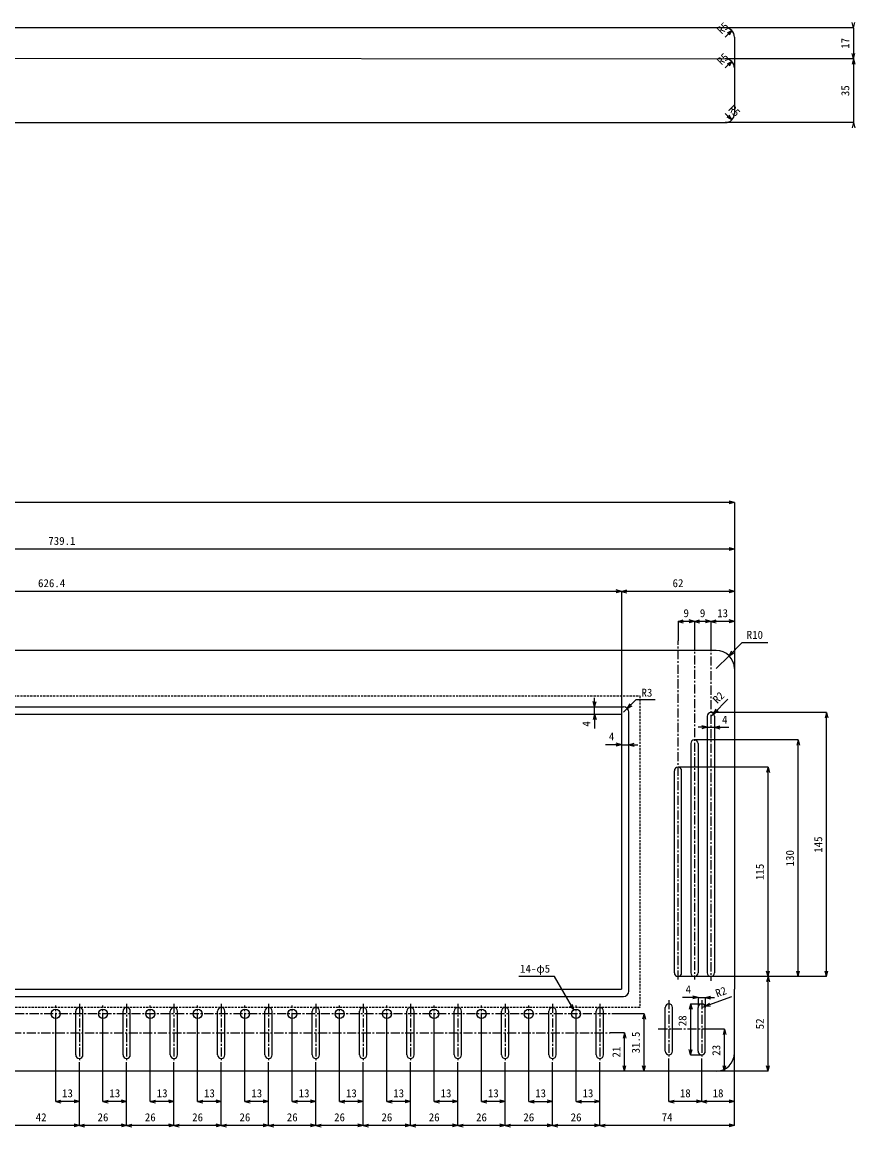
# Model space of a CAD drawing. Units: millimetres on the paper. Extents: x -1340 to 347, y -1042 to 475.
# Drawn here: x -111 to 347, y -132 to 475 of the extents above; entities that cross this region are included whole.
import ezdxf
from ezdxf.enums import TextEntityAlignment as Align

# ---------------------------------------------------------------- set-up
doc = ezdxf.new("R2010")
doc.units = ezdxf.units.MM
doc.linetypes.add('CHAIN1', pattern=[8, 5, -1, 1, -1])
doc.linetypes.add('DASHED1', pattern=[1.8, 1.2, -0.6])
doc.layers.add('0-0_外形図', color=7, linetype='Continuous')
doc.layers.add('0-1_寸法線', color=4, linetype='Continuous')
doc.styles.add('ＭＳ ゴシック', font='')
doc.styles.get('ＭＳ ゴシック').set_extended_font_data('MS Gothic')

msp = doc.modelspace()

# ---------------------------------------------------------------- linework, layer by layer
at = {"layer": '0-0_外形図'}
for p, q in [((275.406, 471.664), (-455.994, 471.664)), ((280.406, 466.664), (280.406, 449.664)), ((-465.826, 455.28), (275.406, 454.664)), ((280.406, 449.664), (280.406, 424.664)), ((-757.994, 419.664), (275.406, 419.664)), ((270.406, 129.664), (-407.994, 129.664)), ((280.406, 119.664), (280.406, -56.536)), ((-408.994, 98.664), (219.406, 98.664)), ((222.406, -57.536), (222.406, 95.664)), ((265.406, 93.464), (265.406, -47.536)), ((269.406, 93.464), (269.406, -47.536)), ((256.406, 78.464), (256.406, -47.536)), ((260.406, 78.464), (260.406, -47.536)), ((247.406, -47.536), (247.406, 63.464)), ((251.406, -47.536), (251.406, 63.464)), ((-408.994, -60.536), (219.406, -60.536)), ((-407.994, -56.536), (218.406, -56.536)), ((280.406, -91.536), (280.406, -56.536)), ((242.406, -90.536), (242.406, -66.536)), ((246.406, -90.536), (246.406, -66.536)), ((260.406, -90.536), (260.406, -66.536)), ((264.406, -90.536), (264.406, -66.536)), ((-81.594, -92.536), (-81.594, -68.536)), ((-77.594, -92.536), (-77.594, -68.536)), ((-55.594, -92.536), (-55.594, -68.536)), ((-51.594, -92.536), (-51.594, -68.536)), ((-29.594, -92.536), (-29.594, -68.536)), ((-25.594, -92.536), (-25.594, -68.536)), ((-3.594, -92.536), (-3.594, -68.536)), ((0.406, -92.536), (0.406, -68.536)), ((22.406, -92.536), (22.406, -68.536)), ((26.406, -92.536), (26.406, -68.536)), ((48.406, -92.536), (48.406, -68.536)), ((52.406, -92.536), (52.406, -68.536)), ((74.406, -92.536), (74.406, -68.536)), ((78.406, -92.536), (78.406, -68.536)), ((100.406, -92.536), (100.406, -68.536)), ((104.406, -92.536), (104.406, -68.536)), ((126.406, -92.536), (126.406, -68.536)), ((130.406, -92.536), (130.406, -68.536)), ((152.406, -92.536), (152.406, -68.536)), ((156.406, -92.536), (156.406, -68.536)), ((178.406, -92.536), (178.406, -68.536)), ((182.406, -92.536), (182.406, -68.536)), ((204.406, -92.536), (204.406, -68.536)), ((208.406, -92.536), (208.406, -68.536)), ((270.406, -101.536), (-767.994, -101.536))]:
    msp.add_line(p, q, dxfattribs=at)
at = {"layer": '0-0_外形図', "color": 4}
for p, q in [((-99.294, -56.536), (206.406, -56.536)), ((193.197, -56.536), (218.406, -56.536))]:
    msp.add_line(p, q, dxfattribs=at)
at = {"layer": '0-0_外形図', "color": 5, "linetype": 'DASHED1'}
msp.add_line((228.406, -66.536), (-417.994, -66.536), dxfattribs=at)
msp.add_lwpolyline([(-417.994, -66.536), (-417.994, 104.664), (228.406, 104.664), (228.406, -66.536)], dxfattribs=at)
at = {"layer": '0-0_外形図'}
msp.add_lwpolyline([(-407.994, 94.664), (218.406, 94.664), (218.406, -56.536)], dxfattribs=at)
for centre in [(-92.594, -70.036), (-66.594, -70.036), (-40.594, -70.036), (-14.594, -70.036), (11.406, -70.036), (37.406, -70.036), (63.406, -70.036), (89.406, -70.036), (115.406, -70.036), (141.406, -70.036), (167.406, -70.036), (193.406, -70.036)]:
    msp.add_circle(centre, 2.5, dxfattribs=at)
for centre, radius, start, end in [((275.406, 466.664), 5, 0, 90), ((275.406, 449.664), 5, 0, 90), ((275.406, 424.664), 5, 270, 0), ((270.406, 119.664), 10, 0, 90), ((219.406, 95.664), 3, 0, 90), ((267.406, 93.464), 2, 0, 180), ((258.406, 78.464), 2, 0, 180), ((249.406, 63.464), 2, 0, 180), ((249.406, -47.536), 2, 180, 0), ((258.406, -47.536), 2, 180, 0), ((267.406, -47.536), 2, 180, 0), ((219.406, -57.536), 3, 270, 0), ((-79.594, -68.536), 2, 0, 180), ((-53.594, -68.536), 2, 0, 180), ((-27.594, -68.536), 2, 0, 180), ((-1.594, -68.536), 2, 0, 180), ((24.406, -68.536), 2, 0, 180), ((50.406, -68.536), 2, 0, 180), ((76.406, -68.536), 2, 0, 180), ((102.406, -68.536), 2, 0, 180), ((128.406, -68.536), 2, 0, 180), ((154.406, -68.536), 2, 0, 180), ((180.406, -68.536), 2, 0, 180), ((206.406, -68.536), 2, 0, 180), ((244.406, -66.536), 2, 0, 180), ((262.406, -66.536), 2, 0, 180), ((244.406, -90.536), 2, 180, 0), ((262.406, -90.536), 2, 180, 0), ((-79.594, -92.536), 2, 180, 0), ((-53.594, -92.536), 2, 180, 0), ((-27.594, -92.536), 2, 180, 0), ((-1.594, -92.536), 2, 180, 0), ((24.406, -92.536), 2, 180, 0), ((50.406, -92.536), 2, 180, 0), ((76.406, -92.536), 2, 180, 0), ((102.406, -92.536), 2, 180, 0), ((128.406, -92.536), 2, 180, 0), ((154.406, -92.536), 2, 180, 0), ((180.406, -92.536), 2, 180, 0), ((206.406, -92.536), 2, 180, 0), ((270.406, -91.536), 10, 270, 0)]:
    msp.add_arc(centre, radius, start, end, dxfattribs=at)
at = {"layer": '0-1_寸法線'}
for p, q in [((345.843, 471.664), (345.066, 474.561)), ((345.843, 471.664), (346.619, 474.561)), ((345.843, 471.664), (275.406, 471.664)), ((278.941, 470.199), (276.343, 468.699)), ((345.843, 471.664), (345.843, 454.664)), ((345.843, 454.664), (345.066, 457.561)), ((345.843, 454.664), (346.619, 457.561)), ((345.843, 454.664), (275.406, 454.664)), ((278.941, 453.199), (276.343, 451.699)), ((345.843, 454.664), (345.066, 451.766)), ((345.843, 454.664), (346.619, 451.766)), ((345.843, 454.664), (345.843, 419.664)), ((345.843, 419.664), (275.406, 419.664)), ((278.941, 421.128), (277.441, 423.726)), ((345.843, 419.664), (345.066, 416.766)), ((345.843, 419.664), (346.619, 416.766)), ((280.406, 210.896), (-777.994, 210.896)), ((280.406, 210.896), (277.508, 211.672)), ((280.406, 210.896), (277.508, 210.119)), ((280.406, 210.896), (280.406, 119.664)), ((280.406, 185.305), (-458.738, 185.305)), ((280.406, 185.305), (277.508, 186.081)), ((280.406, 185.305), (277.508, 184.529)), ((218.406, 162.079), (-407.994, 162.079)), ((218.406, 162.079), (215.508, 162.855)), ((218.406, 162.079), (215.508, 161.302)), ((218.406, 162.079), (221.303, 162.855)), ((280.406, 162.079), (218.406, 162.079)), ((218.406, 162.079), (221.303, 161.302)), ((218.406, 162.079), (218.406, 94.664)), ((280.406, 162.079), (277.508, 162.855)), ((280.406, 162.079), (277.508, 161.302)), ((249.406, 145.592), (252.303, 146.368)), ((258.406, 145.592), (255.508, 146.368)), ((258.406, 145.592), (261.303, 146.368)), ((267.406, 145.592), (270.303, 146.368)), ((280.406, 145.592), (277.508, 146.368)), ((258.406, 145.592), (249.406, 145.592)), ((249.406, 145.592), (249.406, 134.943)), ((249.406, 145.592), (252.303, 144.815)), ((258.406, 145.592), (255.508, 144.815)), ((267.406, 145.592), (258.406, 145.592)), ((258.406, 145.592), (258.406, 134.943)), ((258.406, 145.592), (261.303, 144.815)), ((267.406, 145.592), (264.508, 144.815)), ((267.406, 145.592), (267.406, 134.321)), ((267.406, 145.592), (270.303, 144.815)), ((280.406, 145.592), (277.508, 144.815)), ((280.406, 145.592), (280.406, 119.664)), ((277.477, 126.735), (284.506, 133.764)), ((298.781, 133.764), (284.506, 133.764)), ((277.477, 126.735), (280.075, 128.235)), ((203.575, 98.664), (203.575, 103.664)), ((203.575, 98.664), (202.799, 101.561)), ((203.575, 98.664), (204.352, 101.561)), ((203.575, 94.664), (203.575, 98.664)), ((221.527, 97.785), (226.156, 102.414)), ((221.527, 97.785), (224.125, 99.285)), ((236.869, 102.414), (226.156, 102.414)), ((268.82, 94.878), (276.815, 102.873)), ((203.575, 94.664), (202.799, 91.766)), ((203.575, 94.664), (204.352, 91.766)), ((203.575, 94.664), (203.575, 86.718)), ((330.96, 95.464), (267.406, 95.464)), ((268.82, 94.878), (271.418, 96.378)), ((330.96, 95.464), (330.183, 92.566)), ((330.96, 95.464), (331.736, 92.566)), ((330.96, -49.536), (330.96, 95.464)), ((265.406, 87.422), (260.406, 87.422)), ((265.406, 87.422), (262.508, 88.199)), ((265.406, 87.422), (262.508, 86.646)), ((265.406, 87.422), (269.406, 87.422)), ((269.406, 87.422), (272.303, 88.199)), ((269.406, 87.422), (272.303, 86.646)), ((269.406, 87.422), (277.271, 87.422)), ((315.45, 80.464), (258.406, 80.464)), ((315.45, 80.464), (314.674, 77.566)), ((315.45, -49.536), (315.45, 80.464)), ((315.45, 80.464), (316.227, 77.566)), ((218.406, 77.846), (209.637, 77.846)), ((218.406, 77.846), (215.508, 78.622)), ((218.406, 77.846), (215.508, 77.069)), ((218.406, 77.846), (222.406, 77.846)), ((222.406, 77.846), (225.303, 78.622)), ((222.406, 77.846), (227.406, 77.846)), ((222.406, 77.846), (225.303, 77.069)), ((298.884, 65.464), (249.406, 65.464)), ((298.884, 65.464), (298.107, 62.566)), ((298.884, -49.536), (298.884, 65.464)), ((298.884, 65.464), (299.66, 62.566)), ((298.884, -49.536), (298.107, -46.639)), ((298.884, -49.536), (299.66, -46.639)), ((315.45, -49.536), (314.674, -46.639)), ((315.45, -49.536), (316.227, -46.639)), ((330.96, -49.536), (330.183, -46.639)), ((330.96, -49.536), (331.736, -46.639)), ((181.557, -49.515), (161.839, -49.515)), ((192.156, -67.871), (181.557, -49.515)), ((330.96, -49.536), (249.406, -49.536)), ((298.884, -49.536), (298.107, -52.434)), ((298.884, -49.536), (299.66, -52.434)), ((298.884, -101.536), (298.884, -49.536)), ((260.406, -61.098), (257.508, -60.322)), ((264.285, -65.852), (278.941, -60.518)), ((264.406, -61.098), (267.303, -60.322)), ((192.156, -67.871), (190.034, -65.75)), ((192.156, -67.871), (191.379, -64.974)), ((260.406, -61.098), (251.911, -61.098)), ((256.344, -64.536), (255.568, -67.434)), ((256.344, -64.536), (256.344, -92.536)), ((256.344, -64.536), (257.12, -67.434)), ((256.344, -64.536), (262.406, -64.536)), ((260.406, -61.098), (257.508, -61.875)), ((260.406, -61.098), (264.406, -61.098)), ((260.406, -61.098), (260.406, -66.536)), ((264.285, -65.852), (267.274, -65.591)), ((264.406, -61.098), (269.406, -61.098)), ((264.406, -61.098), (267.303, -61.875)), ((264.406, -61.098), (264.406, -66.536)), ((230.736, -70.036), (218.08, -70.036)), ((230.736, -70.036), (229.96, -72.934)), ((230.736, -101.536), (230.736, -70.036)), ((230.736, -70.036), (231.513, -72.934)), ((-92.594, -118.18), (-92.594, -74.536)), ((-66.594, -118.18), (-66.594, -74.536)), ((-40.594, -118.18), (-40.594, -74.536)), ((-14.594, -118.18), (-14.594, -74.536)), ((11.406, -118.18), (11.406, -74.536)), ((37.406, -118.18), (37.406, -74.536)), ((63.406, -118.18), (63.406, -74.536)), ((89.406, -118.18), (89.406, -74.536)), ((115.406, -118.18), (115.406, -74.536)), ((141.406, -118.18), (141.406, -74.536)), ((167.406, -118.18), (167.406, -74.536)), ((193.406, -118.18), (193.406, -74.536)), ((274.934, -78.536), (267.571, -78.536)), ((274.934, -78.536), (274.158, -81.434)), ((274.934, -101.536), (274.934, -78.536)), ((274.934, -78.536), (275.711, -81.434)), ((220.043, -80.536), (212.099, -80.536)), ((220.043, -80.536), (219.267, -83.434)), ((220.043, -101.536), (220.043, -80.536)), ((220.043, -80.536), (220.819, -83.434)), ((256.344, -92.536), (255.568, -89.639)), ((256.344, -92.536), (257.12, -89.639)), ((-79.594, -131.376), (-79.594, -96.536)), ((-53.594, -131.376), (-53.594, -96.536)), ((-27.594, -131.376), (-27.594, -96.536)), ((-1.594, -131.376), (-1.594, -96.536)), ((24.406, -131.376), (24.406, -96.536)), ((50.406, -131.376), (50.406, -96.536)), ((76.406, -131.376), (76.406, -96.536)), ((102.406, -131.376), (102.406, -96.536)), ((128.406, -131.376), (128.406, -96.536)), ((154.406, -131.376), (154.406, -96.536)), ((180.406, -131.376), (180.406, -96.536)), ((206.406, -131.376), (206.406, -96.536)), ((244.406, -118.18), (244.406, -94.536)), ((256.344, -92.536), (262.406, -92.536)), ((262.406, -118.18), (262.406, -94.536)), ((280.406, -118.18), (280.406, -92.536)), ((280.406, -131.376), (280.406, -92.536)), ((220.043, -101.536), (219.267, -98.639)), ((220.043, -101.536), (220.819, -98.639)), ((230.736, -101.536), (229.96, -98.639)), ((230.736, -101.536), (231.513, -98.639)), ((274.934, -101.536), (270.406, -101.536)), ((298.884, -101.536), (270.406, -101.536)), ((274.934, -101.536), (274.158, -98.639)), ((274.934, -101.536), (275.711, -98.639)), ((298.884, -101.536), (298.107, -98.639)), ((298.884, -101.536), (299.66, -98.639)), ((-92.594, -118.18), (-89.697, -117.404)), ((-79.594, -118.18), (-92.594, -118.18)), ((-92.594, -118.18), (-89.697, -118.957)), ((-79.594, -118.18), (-82.492, -117.404)), ((-79.594, -118.18), (-82.492, -118.957)), ((-66.594, -118.18), (-63.697, -117.404)), ((-53.594, -118.18), (-66.594, -118.18)), ((-66.594, -118.18), (-63.697, -118.957)), ((-53.594, -118.18), (-56.492, -117.404)), ((-53.594, -118.18), (-56.492, -118.957)), ((-40.594, -118.18), (-37.697, -117.404)), ((-27.594, -118.18), (-40.594, -118.18)), ((-40.594, -118.18), (-37.697, -118.957)), ((-27.594, -118.18), (-30.492, -117.404)), ((-27.594, -118.18), (-30.492, -118.957)), ((-14.594, -118.18), (-11.697, -117.404)), ((-1.594, -118.18), (-14.594, -118.18)), ((-14.594, -118.18), (-11.697, -118.957)), ((-1.594, -118.18), (-4.492, -117.404)), ((-1.594, -118.18), (-4.492, -118.957)), ((11.406, -118.18), (14.303, -117.404)), ((24.406, -118.18), (11.406, -118.18)), ((11.406, -118.18), (14.303, -118.957)), ((24.406, -118.18), (21.508, -117.404)), ((24.406, -118.18), (21.508, -118.957)), ((37.406, -118.18), (40.303, -117.404)), ((50.406, -118.18), (37.406, -118.18)), ((37.406, -118.18), (40.303, -118.957)), ((50.406, -118.18), (47.508, -117.404)), ((50.406, -118.18), (47.508, -118.957)), ((63.406, -118.18), (66.303, -117.404)), ((76.406, -118.18), (63.406, -118.18)), ((63.406, -118.18), (66.303, -118.957)), ((76.406, -118.18), (73.508, -117.404)), ((76.406, -118.18), (73.508, -118.957)), ((89.406, -118.18), (92.303, -117.404)), ((102.406, -118.18), (89.406, -118.18)), ((89.406, -118.18), (92.303, -118.957)), ((102.406, -118.18), (99.508, -117.404)), ((102.406, -118.18), (99.508, -118.957)), ((115.406, -118.18), (118.303, -117.404)), ((128.406, -118.18), (115.406, -118.18)), ((115.406, -118.18), (118.303, -118.957)), ((128.406, -118.18), (125.508, -117.404)), ((128.406, -118.18), (125.508, -118.957)), ((141.406, -118.18), (144.303, -117.404)), ((154.406, -118.18), (141.406, -118.18)), ((141.406, -118.18), (144.303, -118.957)), ((154.406, -118.18), (151.508, -117.404)), ((154.406, -118.18), (151.508, -118.957)), ((167.406, -118.18), (170.303, -117.404)), ((167.406, -118.18), (180.406, -118.18)), ((167.406, -118.18), (170.303, -118.957)), ((180.406, -118.18), (177.508, -117.404)), ((180.406, -118.18), (177.508, -118.957)), ((193.406, -118.18), (196.303, -117.404)), ((193.406, -118.18), (206.406, -118.18)), ((193.406, -118.18), (196.303, -118.957)), ((206.406, -118.18), (203.508, -117.404)), ((206.406, -118.18), (203.508, -118.957)), ((244.406, -118.18), (247.303, -117.404)), ((262.406, -118.18), (244.406, -118.18)), ((244.406, -118.18), (247.303, -118.957)), ((262.406, -118.18), (259.508, -117.404)), ((262.406, -118.18), (259.508, -118.957)), ((262.406, -118.18), (265.303, -117.404)), ((280.406, -118.18), (262.406, -118.18)), ((262.406, -118.18), (265.303, -118.957)), ((280.406, -118.18), (277.508, -117.404)), ((280.406, -118.18), (277.508, -118.957)), ((-79.594, -131.376), (-121.594, -131.376)), ((-79.594, -131.376), (-82.492, -130.6)), ((-79.594, -131.376), (-82.492, -132.152)), ((-79.594, -131.376), (-76.697, -130.6)), ((-53.594, -131.376), (-79.594, -131.376)), ((-79.594, -131.376), (-76.697, -132.152)), ((-53.594, -131.376), (-56.492, -130.6)), ((-53.594, -131.376), (-56.492, -132.152)), ((-53.594, -131.376), (-50.697, -130.6)), ((-27.594, -131.376), (-53.594, -131.376)), ((-53.594, -131.376), (-50.697, -132.152)), ((-27.594, -131.376), (-30.492, -130.6)), ((-27.594, -131.376), (-30.492, -132.152)), ((-27.594, -131.376), (-24.697, -130.6)), ((-1.594, -131.376), (-27.594, -131.376)), ((-27.594, -131.376), (-24.697, -132.152)), ((-1.594, -131.376), (-4.492, -130.6)), ((-1.594, -131.376), (-4.492, -132.152)), ((-1.594, -131.376), (1.303, -130.6)), ((24.406, -131.376), (-1.594, -131.376)), ((-1.594, -131.376), (1.303, -132.152)), ((24.406, -131.376), (21.508, -130.6)), ((24.406, -131.376), (21.508, -132.152)), ((24.406, -131.376), (27.303, -130.6)), ((50.406, -131.376), (24.406, -131.376)), ((24.406, -131.376), (27.303, -132.152)), ((50.406, -131.376), (47.508, -130.6)), ((50.406, -131.376), (47.508, -132.152)), ((50.406, -131.376), (53.303, -130.6)), ((76.406, -131.376), (50.406, -131.376)), ((50.406, -131.376), (53.303, -132.152)), ((76.406, -131.376), (73.508, -130.6)), ((76.406, -131.376), (73.508, -132.152)), ((76.406, -131.376), (79.303, -130.6)), ((102.406, -131.376), (76.406, -131.376)), ((76.406, -131.376), (79.303, -132.152)), ((102.406, -131.376), (99.508, -130.6)), ((102.406, -131.376), (99.508, -132.152)), ((102.406, -131.376), (105.303, -130.6)), ((128.406, -131.376), (102.406, -131.376)), ((102.406, -131.376), (105.303, -132.152)), ((128.406, -131.376), (125.508, -130.6)), ((128.406, -131.376), (125.508, -132.152)), ((128.406, -131.376), (131.303, -130.6)), ((154.406, -131.376), (128.406, -131.376)), ((128.406, -131.376), (131.303, -132.152)), ((154.406, -131.376), (151.508, -130.6)), ((154.406, -131.376), (151.508, -132.152)), ((154.406, -131.376), (157.303, -130.6)), ((180.406, -131.376), (154.406, -131.376)), ((154.406, -131.376), (157.303, -132.152)), ((180.406, -131.376), (177.508, -130.6)), ((180.406, -131.376), (177.508, -132.152)), ((180.406, -131.376), (183.303, -130.6)), ((206.406, -131.376), (180.406, -131.376)), ((180.406, -131.376), (183.303, -132.152)), ((206.406, -131.376), (203.508, -130.6)), ((206.406, -131.376), (203.508, -132.152)), ((206.406, -131.376), (209.303, -130.6)), ((206.406, -131.376), (209.303, -132.152)), ((280.406, -131.376), (206.406, -131.376)), ((280.406, -131.376), (277.508, -130.6)), ((280.406, -131.376), (277.508, -132.152))]:
    msp.add_line(p, q, dxfattribs=at)
at = {"layer": '0-1_寸法線', "color": 7, "linetype": 'CHAIN1'}
for p, q in [((249.406, -51.227), (249.406, 134.943)), ((258.406, 134.943), (258.406, -51.227)), ((267.406, 134.321), (267.406, -51.841)), ((-92.594, -74.536), (-92.594, -65.536)), ((-79.594, -64.536), (-79.594, -96.536)), ((-66.594, -74.536), (-66.594, -65.536)), ((-53.594, -64.536), (-53.594, -96.536)), ((-40.594, -74.536), (-40.594, -65.536)), ((-27.594, -64.536), (-27.594, -96.536)), ((-14.594, -74.536), (-14.594, -65.536)), ((-1.594, -64.536), (-1.594, -96.536)), ((11.406, -74.536), (11.406, -65.536)), ((24.406, -64.536), (24.406, -96.536)), ((37.406, -74.536), (37.406, -65.536)), ((50.406, -64.536), (50.406, -96.536)), ((63.406, -74.536), (63.406, -65.536)), ((76.406, -64.536), (76.406, -96.536)), ((89.406, -74.536), (89.406, -65.536)), ((102.406, -64.536), (102.406, -96.536)), ((115.406, -74.536), (115.406, -65.536)), ((128.406, -64.536), (128.406, -96.536)), ((141.406, -74.536), (141.406, -65.536)), ((154.406, -64.536), (154.406, -96.536)), ((167.406, -74.536), (167.406, -65.536)), ((180.406, -64.536), (180.406, -96.536)), ((193.406, -74.536), (193.406, -65.536)), ((206.406, -64.536), (206.406, -96.536)), ((244.406, -62.536), (244.406, -94.536)), ((262.406, -62.536), (262.406, -94.536)), ((218.08, -70.036), (-374.351, -70.036)), ((267.571, -78.536), (237.678, -78.536)), ((-340.485, -80.536), (212.099, -80.536))]:
    msp.add_line(p, q, dxfattribs=at)
at = {"layer": '0-1_寸法線'}
for points in [[(275.406, 466.664), (278.941, 470.199), (277.441, 467.601)], [(275.406, 449.664), (278.941, 453.199), (277.441, 450.601)], [(275.406, 424.664), (278.941, 421.128), (276.343, 422.628)], [(280.406, 145.592), (267.406, 145.592), (264.508, 146.368)], [(270.406, 119.664), (277.477, 126.735), (278.977, 129.333)], [(219.406, 95.664), (221.527, 97.785), (223.027, 100.383)], [(267.406, 93.464), (268.82, 94.878), (270.32, 97.476)], [(262.406, -66.536), (264.285, -65.852), (266.742, -64.132)]]:
    msp.add_lwpolyline(points, dxfattribs=at)
at = {"layer": '0-1_寸法線', "color": 7}
msp.add_arc((206.406, -92.536), 2, 180, 0, dxfattribs=at)

# ---------------------------------------------------------------- texts
at = {"layer": '0-1_寸法線', "style": 'ＭＳ ゴシック'}
for s, rotation, p in [('R5', 45, (274.345, 467.017)), ('17', 90, (344.843, 460.164)), ('R5', 45, (274.345, 450.017)), ('35', 90, (344.843, 434.164)), ('R5', 315, (275.759, 425.724)), ('R2', 45, (272.012, 99.158)), ('4', 90, (202.575, 87.753)), ('145', 90, (329.96, 18.464)), ('130', 90, (314.45, 10.964)), ('115', 90, (297.884, 3.464)), ('R2', 20, (271.398, -62.273)), ('28', 90, (255.344, -76.853)), ('52', 90, (297.884, -78.536)), ('31.5', 90, (229.736, -91.786)), ('21', 90, (219.043, -94.036)), ('23', 90, (273.934, -93.036))]:
    msp.add_text(s, height=4.399, rotation=rotation, dxfattribs=at).set_placement(p, align=Align.BOTTOM_LEFT)
for s, p in [('739.1', (-96.666, 186.305)), ('626.4', (-102.294, 163.079)), ('62', (246.406, 163.079)), ('9', (252.406, 146.592)), ('9', (261.406, 146.592)), ('13', (270.906, 146.592)), ('R10', (287.143, 134.683)), ('R3', (229.331, 102.905)), ('4', (273.571, 88.067)), ('4', (211.412, 78.846)), ('14-φ5', (162.619, -48.735)), ('4', (253.576, -60.098)), ('13', (-89.094, -117.18)), ('13', (-63.094, -117.18)), ('13', (-37.094, -117.18)), ('13', (-11.094, -117.18)), ('13', (14.906, -117.18)), ('13', (40.906, -117.18)), ('13', (66.906, -117.18)), ('13', (92.906, -117.18)), ('13', (118.906, -117.18)), ('13', (144.906, -117.18)), ('13', (170.906, -117.18)), ('13', (196.906, -117.18)), ('18', (250.406, -117.18)), ('18', (268.406, -117.18)), ('42', (-103.594, -130.376)), ('26', (-69.594, -130.376)), ('26', (-43.594, -130.376)), ('26', (-17.594, -130.376)), ('26', (8.406, -130.376)), ('26', (34.406, -130.376)), ('26', (60.406, -130.376)), ('26', (86.406, -130.376)), ('26', (112.406, -130.376)), ('26', (138.406, -130.376)), ('26', (164.406, -130.376)), ('26', (190.406, -130.376)), ('74', (240.406, -130.376))]:
    msp.add_text(s, height=4.399, dxfattribs=at).set_placement(p, align=Align.BOTTOM_LEFT)

doc.saveas('drawing.dxf')
